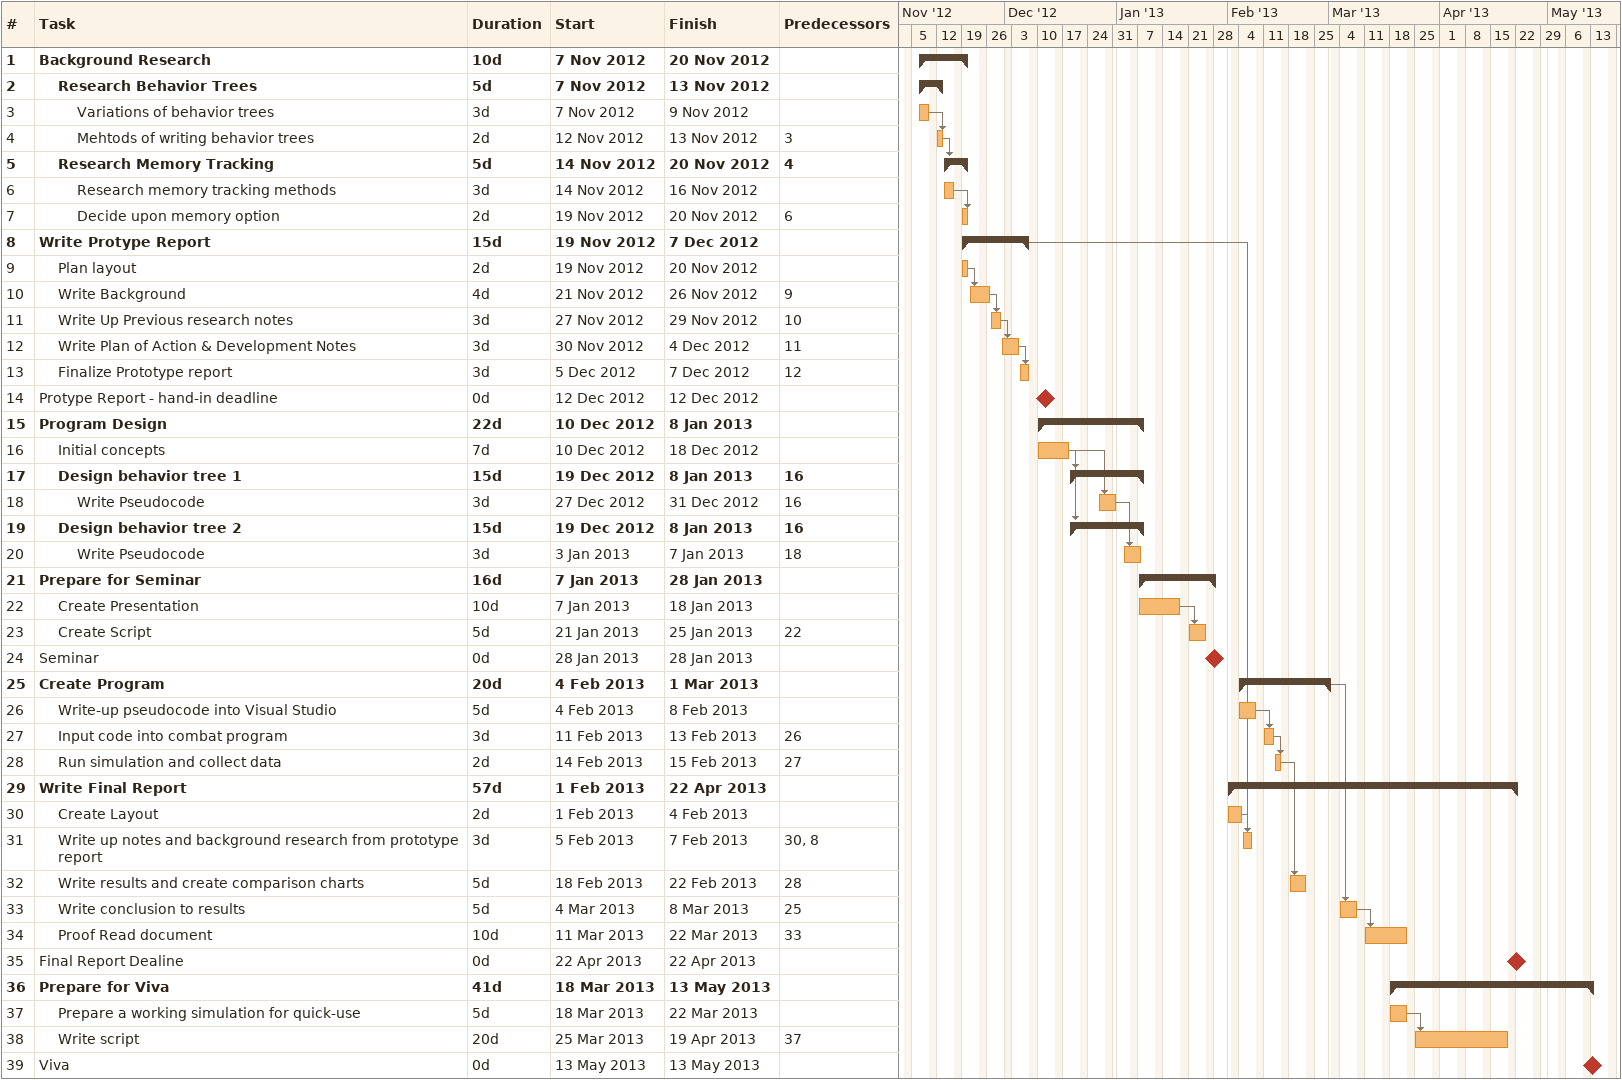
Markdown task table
| ID | Level | Task | Duration | Start | Finish | Predecessors |
|---|---|---|---|---|---|---|
| 1 | 1 | **Background Research** | 10d | 2012-11-07 | 2012-11-20 |  |
| 2 | 2 | **Research Behavior Trees** | 5d | 2012-11-07 | 2012-11-13 |  |
| 3 | 3 | Variations of behavior trees | 3d | 2012-11-07 | 2012-11-09 |  |
| 4 | 3 | Mehtods of writing behavior trees | 2d | 2012-11-12 | 2012-11-13 | 3 |
| 5 | 2 | **Research Memory Tracking** | 5d | 2012-11-14 | 2012-11-20 | 4 |
| 6 | 3 | Research memory tracking methods | 3d | 2012-11-14 | 2012-11-16 |  |
| 7 | 3 | Decide upon memory option | 2d | 2012-11-19 | 2012-11-20 | 6 |
| 8 | 1 | **Write Protype Report** | 15d | 2012-11-19 | 2012-12-07 |  |
| 9 | 2 | Plan layout | 2d | 2012-11-19 | 2012-11-20 |  |
| 10 | 2 | Write Background | 4d | 2012-11-21 | 2012-11-26 | 9 |
| 11 | 2 | Write Up Previous research notes | 3d | 2012-11-27 | 2012-11-29 | 10 |
| 12 | 2 | Write Plan of Action & Development Notes | 3d | 2012-11-30 | 2012-12-04 | 11 |
| 13 | 2 | Finalize Prototype report | 3d | 2012-12-05 | 2012-12-07 | 12 |
| 14 | 1 | Protype Report - hand-in deadline | 0d | 2012-12-12 | 2012-12-12 |  |
| 15 | 1 | **Program Design** | 22d | 2012-12-10 | 2013-01-08 |  |
| 16 | 2 | Initial concepts | 7d | 2012-12-10 | 2012-12-18 |  |
| 17 | 2 | **Design behavior tree 1** | 15d | 2012-12-19 | 2013-01-08 | 16 |
| 18 | 3 | Write Pseudocode | 3d | 2012-12-27 | 2012-12-31 | 16 |
| 19 | 2 | **Design behavior tree 2** | 15d | 2012-12-19 | 2013-01-08 | 16 |
| 20 | 3 | Write Pseudocode | 3d | 2013-01-03 | 2013-01-07 | 18 |
| 21 | 1 | **Prepare for Seminar** | 16d | 2013-01-07 | 2013-01-28 |  |
| 22 | 2 | Create Presentation | 10d | 2013-01-07 | 2013-01-18 |  |
| 23 | 2 | Create Script | 5d | 2013-01-21 | 2013-01-25 | 22 |
| 24 | 1 | Seminar | 0d | 2013-01-28 | 2013-01-28 |  |
| 25 | 1 | **Create Program** | 20d | 2013-02-04 | 2013-03-01 |  |
| 26 | 2 | Write-up pseudocode into Visual Studio | 5d | 2013-02-04 | 2013-02-08 |  |
| 27 | 2 | Input code into combat program | 3d | 2013-02-11 | 2013-02-13 | 26 |
| 28 | 2 | Run simulation and collect data | 2d | 2013-02-14 | 2013-02-15 | 27 |
| 29 | 1 | **Write Final Report** | 57d | 2013-02-01 | 2013-04-22 |  |
| 30 | 2 | Create Layout | 2d | 2013-02-01 | 2013-02-04 |  |
| 31 | 2 | Write up notes and background research from prototype report | 3d | 2013-02-05 | 2013-02-07 | 30, 8 |
| 32 | 2 | Write results and create comparison charts | 5d | 2013-02-18 | 2013-02-22 | 28 |
| 33 | 2 | Write conclusion to results | 5d | 2013-03-04 | 2013-03-08 | 25 |
| 34 | 2 | Proof Read document | 10d | 2013-03-11 | 2013-03-22 | 33 |
| 35 | 1 | Final Report Dealine | 0d | 2013-04-22 | 2013-04-22 |  |
| 36 | 1 | **Prepare for Viva** | 41d | 2013-03-18 | 2013-05-13 |  |
| 37 | 2 | Prepare a working simulation for quick-use | 5d | 2013-03-18 | 2013-03-22 |  |
| 38 | 2 | Write script | 20d | 2013-03-25 | 2013-04-19 | 37 |
| 39 | 1 | Viva | 0d | 2013-05-13 | 2013-05-13 |  |
